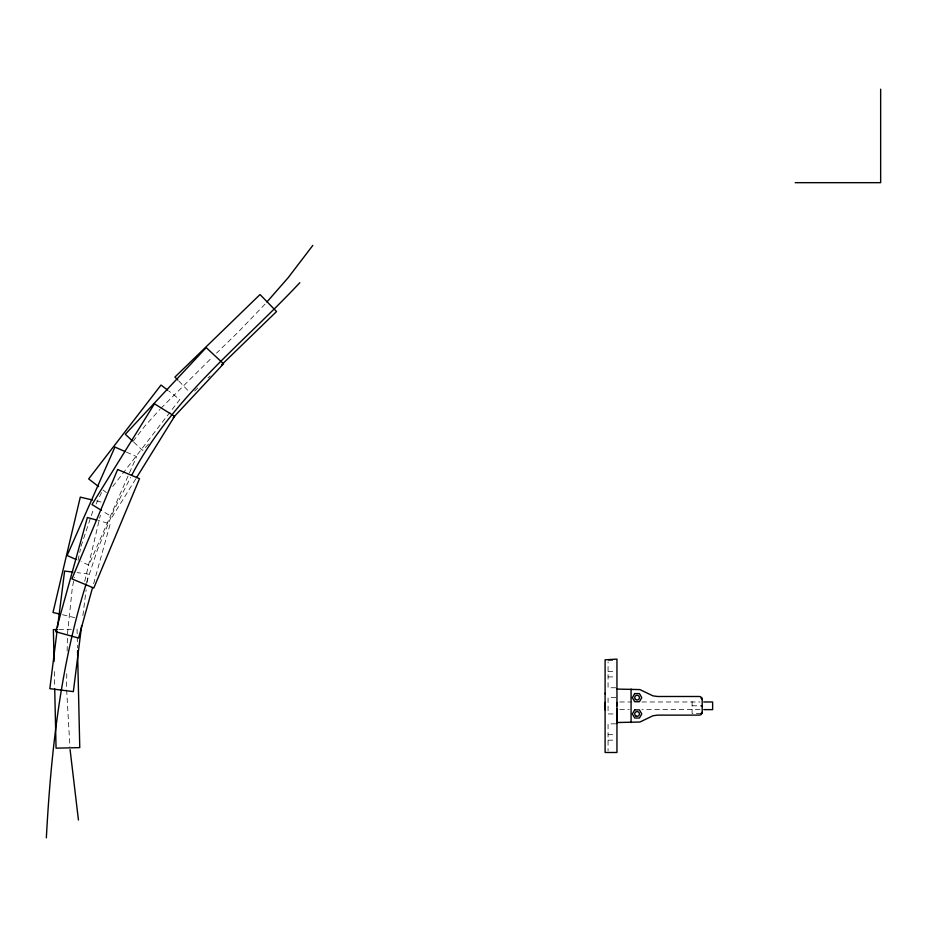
<?xml version="1.0" encoding="UTF-8"?>
<svg xmlns="http://www.w3.org/2000/svg" width="927" height="927" viewBox="0 0 927 927"><rect width="100%" height="100%" fill="white"/><g stroke="black" fill="none" stroke-linecap="round" stroke-linejoin="round"><path stroke-width="0.7" stroke-dasharray="4.63 3.48" d="M66.779 673.744L66.547 687.927L69.919 746.745M67.161 651.067L67.393 636.895M67.439 634.056L72.387 587.139L74.473 577.278M82.897 615.598L86.141 589.781M87.045 582.608L88.123 574.01L77.057 572.619M78.053 560.371L80.44 549.097M84.716 581.356L100.359 515.25M93.627 583.732L110.232 523.825L98.135 520.476M86.628 582.457L97.451 549.734L113.998 509.977L130.626 477.428M81.031 546.281L92.99 510.603M96.084 504.068L102.294 490.997M135.748 478.935L112.144 517.023L102.665 511.148M112.746 486.524L179.803 399.502L168.76 390.985M133.036 441.345L145.006 425.887L159.954 409.363M265.064 304.114L238.158 332.121L216.536 353.141M160.892 408.332L212.399 357.138M148.563 444.103L142.642 450.441L133.465 441.878M194.566 391.043L197.683 388.031M208.054 377.961L210.128 375.956M58.934 629.526L71.483 629.248M608.066 660.615L615.679 660.615M608.066 671.461L615.679 671.461M608.066 676.919L615.679 676.919M615.679 687.764L608.066 687.764L608.066 661.948M615.841 697.66L608.066 697.66L608.066 713.952L615.841 713.952M619.792 701.982L631.797 701.982M641.901 701.982L700.001 701.982M692.087 705.806L699.862 705.806M700.001 709.63L641.901 709.63M619.792 709.63L629.271 709.63M700.974 713.361L692.087 713.361L692.087 698.552M615.679 723.848L608.066 723.848L608.066 750.858M608.066 734.694L615.679 734.694M608.066 740.152L615.679 740.152M96.57 500.986L101.993 502.26M62.491 614.728L74.705 617.614M126.408 452.121L136.617 456.629L88.795 565.088L81.147 561.704M103.036 489.989L106.35 492.538M178.83 381.055L188.54 391.067M77.057 629.12L77.486 647.903M54.311 671.565L54.681 687.463"/><path stroke-width="1.39" d="M605.099 709.827L605.099 693.257M616.953 723.535L616.953 702.457M46.35 837.811C50.939 752.156 60.475 665.968 86.176 583.825M57.034 631.287L49.826 688.657L73.349 691.612L81.634 625.644M57.578 626.988L64.6 571.055L72.909 572.098M700.974 698.251L701.948 698.251L702.202 699.456L702.202 712.156L701.948 713.361L700.974 713.361M92.468 587.903L78.563 638.054L55.713 631.716L87.381 517.498L96.79 520.105M131.901 474.925C172.04 397.984 241.657 344.728 299.85 282.689M136.512 477.706L174.589 416.269L154.438 403.778L91.993 504.531L101.472 510.406M312.828 245.4L288.227 277.625L266.918 301.993M173.222 417.683L223.534 363.801L206.2 347.613L125.307 434.265L132.445 440.928M221.541 364.879L276.547 311.542L260.035 294.531L174.948 377.046L177.857 380.047M57.544 629.56L53.36 629.653L54.09 661.449M795.181 182.677L880.65 182.677L880.65 89.189M616.953 689.074L639.885 689.584L652.967 695.864L657.66 696.49L699.236 696.49A2.966 2.966 0 0 1 702.202 699.456M703.79 701.971L712.631 701.982L712.631 709.63L703.79 709.63M700.974 705.806L702.202 705.806M92.503 500.012L80.29 497.127L52.99 612.48L59.78 614.08M125.133 451.565L114.925 447.057L67.103 555.516L76.037 559.456M167.66 390.14L161.031 385.029L88.668 478.923L98.61 486.582M70.081 749.607L78.436 820.001M77.555 650.789L79.768 747.614L56.06 748.159L54.716 688.912M631.078 689.074L631.078 722.527M616.953 705.806L616.953 659.132L605.099 659.804L605.099 693.883M616.953 708.807L616.953 722.527L639.897 722.029L653.002 715.748L657.66 715.123L699.236 715.123A2.966 2.966 0 0 0 702.202 712.156M616.953 722.77L616.953 752.481L605.099 752.481L605.099 702.342M117.648 469.525L71.935 578.888L93.801 588.031L139.513 478.668L117.648 469.525M634.717 693.581L632.365 697.66L634.717 701.727L639.421 701.727L641.774 697.66L639.421 693.581L634.717 693.581M634.717 709.885L632.365 713.952L634.717 718.031L639.421 718.031L641.774 713.952L639.421 709.885L634.717 709.885M635.516 699.445A2.375 2.375 0 0 0 639.398 698.101A2.375 2.375 0 0 0 636.293 695.412A2.375 2.375 0 0 0 635.516 699.445M635.887 716.003A2.375 2.375 0 0 0 639.445 713.952A2.375 2.375 0 0 0 635.887 711.901A2.375 2.375 0 0 0 635.887 716.003"/></g></svg>
